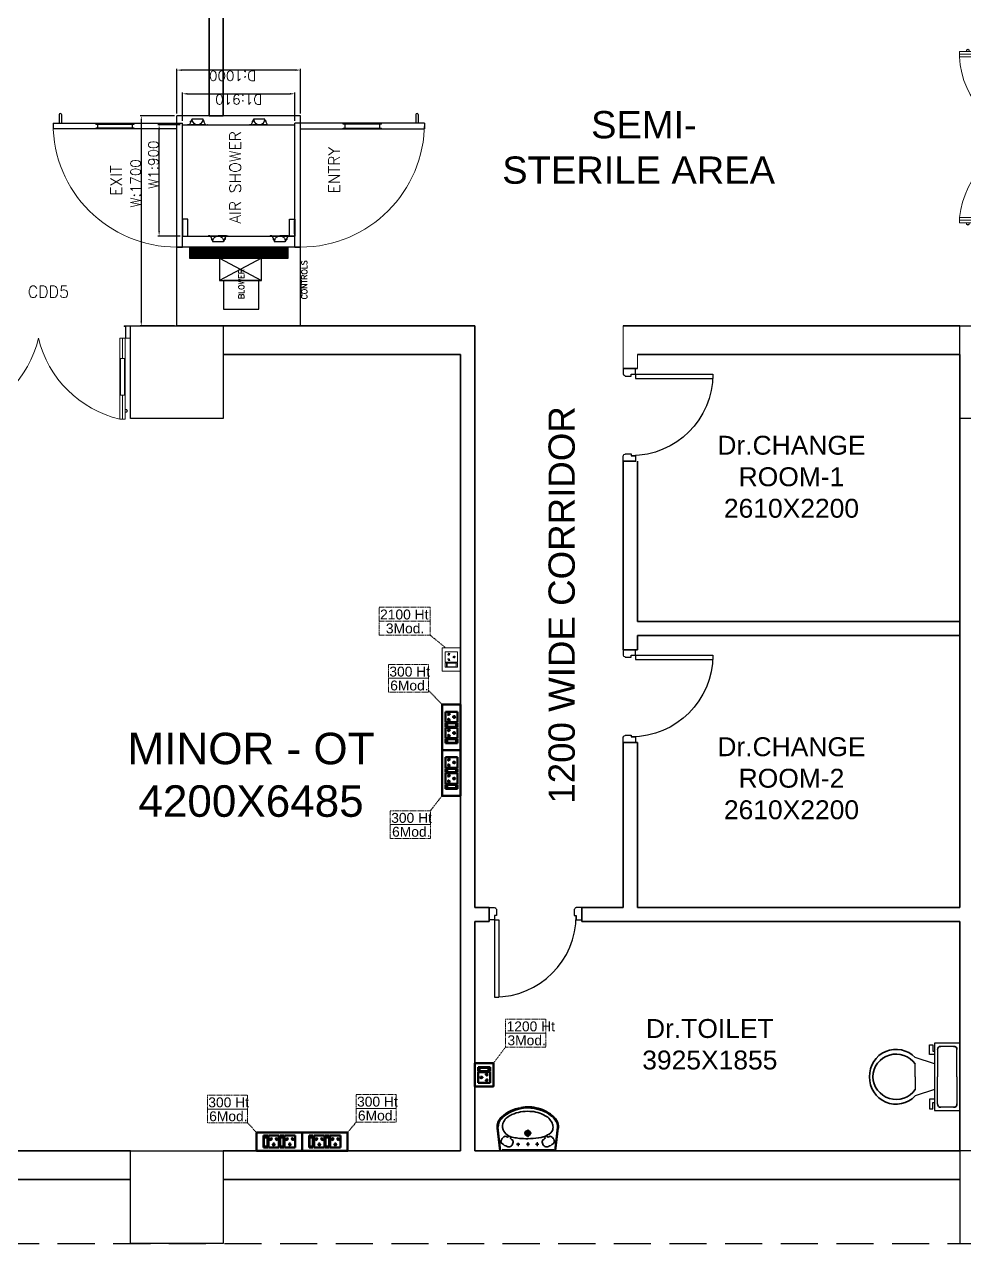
# Model space of a CAD drawing. Extents: x 3550807 to 4078732, y -628171 to -515859.
# Drawn here: x 3672158 to 3679765, y -539154 to -529289 of the extents above; entities that cross this region are included whole.
import ezdxf
from ezdxf.enums import TextEntityAlignment as Align

# ---------------------------------------------------------------- set-up
doc = ezdxf.new("R2010")
doc.units = 0
doc.header["$LTSCALE"] = 6
doc.header["$MEASUREMENT"] = 0
for name, pattern in [('1', [0]), ('DASHED2', [0.375, 0.25, -0.125]), ('HIDDEN', [0.375, 0.25, -0.125])]:
    doc.linetypes.add(name, pattern=pattern)
doc.layers.get('0').update_dxf_attribs({"linetype": 'CONTINUOUS'})
doc.layers.get('Defpoints').update_dxf_attribs({"linetype": 'CONTINUOUS'})
for name, color, linetype, lineweight in [('1200 Door', 144, 'CONTINUOUS', 5), ('Double Leaf Door', 4, 'CONTINUOUS', 18), ('ELE-1 NO 6-16A RAW POWER SOCKET', 1, 'CONTINUOUS', 0), ('ELE. 2N0S OF 6-16 UPS SOCKETS', 191, 'CONTINUOUS', 15), ('WALL', 10, 'CONTINUOUS', 35)]:
    doc.layers.add(name, color=color, linetype=linetype, lineweight=lineweight)
for name, color, linetype in [('AIR SHOWER', 7, 'CONTINUOUS'), ('Chajja', 7, 'CONTINUOUS'), ('COL', 5, 'CONTINUOUS'), ('DIM', 7, 'CONTINUOUS'), ('DOOR', 44, 'CONTINUOUS'), ('TEXT', 5, 'CONTINUOUS')]:
    doc.layers.add(name, color=color, linetype=linetype)
doc.layers.add('CFT_LOOPING', color=7, linetype='1', lineweight=0, true_color=0xd6d600)
doc.layers.add('ELE-6A AC SOCKET', color=7, linetype='CONTINUOUS', true_color=0x00ceb6)
doc.styles.add('ARIAL', font='arial.ttf')
doc.styles.add('ROMANS', font='romans.shx')
doc.styles.get("Standard").update_dxf_attribs({"font": 'SIMPLEX'})
doc.dimstyles.new('BIGDFD', dxfattribs={"dimtxt": 8, "dimasz": 4, "dimexe": 1, "dimexo": 2, "dimtad": 1, "dimlfac": 10, "dimtxsty": 'Standard', "dimcen": 2.5, "dimclrd": 5, "dimclre": 3, "dimclrt": 1, "dimadec": 0, "dimazin": 0, "dimtfac": 1, "dimtmove": 0, "dimatfit": 3, "dimfxl": 0, "dimarcsym": 0})
doc.dimstyles.new('BIGDFD$0', dxfattribs={"dimtxt": 8, "dimasz": 4, "dimexe": 1, "dimexo": 2, "dimtad": 1, "dimlfac": 10, "dimtxsty": 'Standard', "dimcen": 2.5, "dimclrd": 5, "dimclre": 3, "dimclrt": 1, "dimadec": 0, "dimazin": 0, "dimtfac": 1, "dimtmove": 0, "dimatfit": 3, "dimfxl": 0, "dimarcsym": 0})

# ---------------------------------------------------------------- blocks, each defined once
blk = doc.blocks.new('750')
at = {"layer": 'DOOR', "color": 8}
for p, q in [((-50, 705), (-47.5, 705)), ((-35, 690), (-35, 692.5)), ((-50, 45), (-47.5, 45)), ((-35, 60), (-35, 57.5)), ((50, 45), (50, 80)), ((50, 80), (675, 80)), ((50, 45), (675, 45)), ((675, 45), (675, 80))]:
    blk.add_line(p, q, dxfattribs=at)
for points in [[(15, 690), (15, 705), (50, 705), (50, 750), (-50, 750), (-50, 705)], [(-35, 690), (15, 690)], [(15, 60), (15, 45), (50, 45), (50, 0), (-50, 0), (-50, 45)], [(-35, 60), (15, 60)]]:
    blk.add_lwpolyline(points, dxfattribs=at)
for centre, radius, start, end in [((-35, 705), 12.5, 180, 270), ((15, 45), 660, 0, 90), ((-35, 45), 12.5, 90, 180)]:
    blk.add_arc(centre, radius, start, end, dxfattribs=at)
blk = doc.blocks.new('1500x2100x100 DD')
at = {"layer": 'Double Leaf Door'}
for points in [[(49.2, 263.9), (54.1, 263.9), (54.1, 560.4), (49.2, 560.4)], [(92.8, 560.4), (87.8, 560.4), (87.8, 263.9), (92.8, 263.9)], [(1407.2, 560.4), (1412.2, 560.4), (1412.2, 263.9), (1407.2, 263.9)], [(1450.8, 263.9), (1445.9, 263.9), (1445.9, 560.4), (1450.8, 560.4)]]:
    blk.add_hatch(color=6, dxfattribs=at).paths.add_polyline_path(points)
at = {"layer": 'Double Leaf Door', "color": 8}
for p, q in [((34.8, 696.7), (34.8, 678.8)), ((49.2, 698.7), (36.7, 698.7)), ((49.2, 100), (49.2, 754.2)), ((49.2, 754.2), (92.8, 754.2)), ((49.2, 698.7), (49.2, 676.8)), ((71, 560.4), (71, 754.2)), ((92.8, 754.2), (92.8, 100)), ((1450.8, 754.2), (1407.2, 754.2)), ((1407.2, 754.2), (1407.2, 100)), ((1429, 560.4), (1429, 754.2)), ((1450.8, 100), (1450.8, 754.2)), ((1450.8, 698.7), (1463.3, 698.7)), ((1450.8, 698.7), (1450.8, 676.8)), ((1465.2, 696.7), (1465.2, 678.8)), ((36.7, 676.8), (49.2, 676.8)), ((1463.3, 676.8), (1450.8, 676.8)), ((71, 100), (71, 263.9)), ((1429, 100), (1429, 263.9)), ((5, 100), (5, 0)), ((45.2, 100), (5, 100)), ((45.2, 5), (45.2, 100)), ((92.8, 100), (49.2, 100)), ((1407.2, 100), (1450.8, 100)), ((1454.8, 5), (1454.8, 100)), ((1454.8, 100), (1495, 100)), ((1495, 100), (1495, 0)), ((5, 0), (45.2, 0)), ((7, 98), (7, 2)), ((43.2, 98), (7, 98)), ((7, 2), (45.2, 2)), ((43.2, 3), (43.2, 98)), ((55.1, 3), (43.2, 3)), ((57.1, 5), (45.2, 5)), ((45.2, 2), (55.1, 2)), ((45.2, 0), (57.1, 0)), ((55.1, 2), (55.1, 3)), ((57.1, 0), (57.1, 5)), ((1442.9, 0), (1442.9, 5)), ((1442.9, 5), (1454.8, 5)), ((1454.8, 0), (1442.9, 0)), ((1444.9, 2), (1444.9, 3)), ((1444.9, 3), (1456.8, 3)), ((1454.8, 2), (1444.9, 2)), ((1493, 2), (1454.8, 2)), ((1495, 0), (1454.8, 0)), ((1456.8, 3), (1456.8, 98)), ((1456.8, 98), (1493, 98)), ((1493, 98), (1493, 2))]:
    blk.add_line(p, q, dxfattribs=at)
at = {"layer": 'Double Leaf Door', "color": 6}
for p, q in [((92.8, 560.4), (49.2, 560.4)), ((49.2, 560.4), (49.2, 263.9)), ((54.1, 263.9), (54.1, 560.4)), ((87.8, 263.9), (87.8, 560.4)), ((92.8, 263.9), (92.8, 560.4)), ((1407.2, 263.9), (1407.2, 560.4)), ((1407.2, 560.4), (1450.8, 560.4)), ((1412.2, 263.9), (1412.2, 560.4)), ((1445.9, 263.9), (1445.9, 560.4)), ((1450.8, 560.4), (1450.8, 263.9)), ((49.2, 263.9), (92.8, 263.9)), ((1450.8, 263.9), (1407.2, 263.9))]:
    blk.add_line(p, q, dxfattribs=at)
at = {"layer": 'Double Leaf Door', "color": 6, "ltscale": 100}
for p, q in [((87.8, 560.4), (87.8, 263.9)), ((1412.2, 560.4), (1412.2, 263.9))]:
    blk.add_line(p, q, dxfattribs=at)
at = {"layer": 'Double Leaf Door', "color": 6}
for points in [[(49.2, 560.4), (49.2, 263.9), (54.1, 263.9), (54.1, 560.4), (49.2, 560.4)], [(92.8, 560.4), (92.8, 263.9), (87.8, 263.9), (87.8, 560.4), (92.8, 560.4)], [(1407.2, 560.4), (1407.2, 263.9), (1412.2, 263.9), (1412.2, 560.4), (1407.2, 560.4)], [(1450.8, 560.4), (1450.8, 263.9), (1445.9, 263.9), (1445.9, 560.4), (1450.8, 560.4)]]:
    blk.add_lwpolyline(points, dxfattribs=at)
at = {"layer": 'Double Leaf Door', "ltscale": 5000}
for points in [[(49.2, 560.4), (49.2, 263.9), (54.1, 263.9), (54.1, 560.4), (49.2, 560.4)], [(1450.8, 560.4), (1450.8, 263.9), (1445.9, 263.9), (1445.9, 560.4), (1450.8, 560.4)]]:
    blk.add_lwpolyline(points, dxfattribs=at)
at = {"layer": 'Double Leaf Door', "color": 8}
for centre, radius, start, end in [((34.8, 687.7), 3.72, 90, 270), ((36.7, 696.7), 1.98, 90, 180), ((-111.3, -108), 886, 13.57447, 76.68363), ((1611.3, -108), 886, 103.31637, 166.42553), ((1463.3, 696.7), 1.98, 0, 90), ((1465.2, 687.7), 3.72, 270, 90), ((36.7, 678.8), 1.98, 180, 270), ((1463.3, 678.8), 1.98, 270, 0)]:
    blk.add_arc(centre, radius, start, end, dxfattribs=at)
blk = doc.blocks.new('1800x80')
at = {"layer": 'Double Leaf Door'}
for points in [[(101770.4, -25417.9), (101775.3, -25417.9), (101775.3, -25121.4), (101770.4, -25121.4)], [(101814, -25121.4), (101809.1, -25121.4), (101809.1, -25417.9), (101814, -25417.9)], [(103113.4, -25121.4), (103118.4, -25121.4), (103118.4, -25417.9), (103113.4, -25417.9)], [(103157.1, -25417.9), (103152.1, -25417.9), (103152.1, -25121.4), (103157.1, -25121.4)]]:
    blk.add_hatch(color=6, dxfattribs=at).paths.add_polyline_path(points)
at = {"layer": 'Double Leaf Door', "color": 8}
for p, q in [((101770.4, -25581.8), (101770.4, -24927.6)), ((101770.4, -24927.6), (101814, -24927.6)), ((101792.2, -25121.4), (101792.2, -24927.6)), ((101814, -24927.6), (101814, -25581.8)), ((103157.1, -24927.6), (103113.4, -24927.6)), ((103113.4, -24927.6), (103113.4, -25581.8)), ((103135.3, -25121.4), (103135.3, -24927.6)), ((103157.1, -25581.8), (103157.1, -24927.6)), ((101756, -24985.1), (101756, -25003.1)), ((101770.4, -24983.1), (101758, -24983.1)), ((101758, -25005), (101770.4, -25005)), ((101770.4, -24983.1), (101770.4, -25005)), ((103157.1, -24983.1), (103169.5, -24983.1)), ((103157.1, -24983.1), (103157.1, -25005)), ((103169.5, -25005), (103157.1, -25005)), ((103171.5, -24985.1), (103171.5, -25003.1)), ((101792.2, -25581.8), (101792.2, -25417.9)), ((103135.3, -25581.8), (103135.3, -25417.9)), ((101726.2, -25581.8), (101726.2, -25681.8)), ((101766.4, -25581.8), (101726.2, -25581.8)), ((101728.2, -25583.8), (101728.2, -25679.8)), ((101764.4, -25583.8), (101728.2, -25583.8)), ((101764.4, -25678.9), (101764.4, -25583.8)), ((101766.4, -25676.9), (101766.4, -25581.8)), ((101814, -25581.8), (101770.4, -25581.8)), ((103113.4, -25581.8), (103157.1, -25581.8)), ((103161.1, -25676.9), (103161.1, -25581.8)), ((103161.1, -25581.8), (103201.2, -25581.8)), ((103163, -25678.9), (103163, -25583.8)), ((103163, -25583.8), (103199.3, -25583.8)), ((103199.3, -25583.8), (103199.3, -25679.8)), ((103201.2, -25581.8), (103201.2, -25681.8)), ((101726.2, -25681.8), (101766.4, -25681.8)), ((101728.2, -25679.8), (101766.4, -25679.8)), ((101776.3, -25678.9), (101764.4, -25678.9)), ((101778.3, -25676.9), (101766.4, -25676.9)), ((101766.4, -25679.8), (101776.3, -25679.8)), ((101766.4, -25681.8), (101778.3, -25681.8)), ((101776.3, -25679.8), (101776.3, -25678.9)), ((101778.3, -25681.8), (101778.3, -25676.9)), ((103149.1, -25681.8), (103149.1, -25676.9)), ((103149.1, -25676.9), (103161.1, -25676.9)), ((103161.1, -25681.8), (103149.1, -25681.8)), ((103151.1, -25679.8), (103151.1, -25678.9)), ((103151.1, -25678.9), (103163, -25678.9)), ((103161.1, -25679.8), (103151.1, -25679.8)), ((103199.3, -25679.8), (103161.1, -25679.8)), ((103201.2, -25681.8), (103161.1, -25681.8))]:
    blk.add_line(p, q, dxfattribs=at)
at = {"layer": 'Double Leaf Door', "color": 6}
for p, q in [((101814, -25121.4), (101770.4, -25121.4)), ((101770.4, -25121.4), (101770.4, -25417.9)), ((101775.3, -25417.9), (101775.3, -25121.4)), ((101809.1, -25417.9), (101809.1, -25121.4)), ((101814, -25417.9), (101814, -25121.4)), ((103113.4, -25417.9), (103113.4, -25121.4)), ((103113.4, -25121.4), (103157.1, -25121.4)), ((103118.4, -25417.9), (103118.4, -25121.4)), ((103152.1, -25417.9), (103152.1, -25121.4)), ((103157.1, -25121.4), (103157.1, -25417.9)), ((101770.4, -25417.9), (101814, -25417.9)), ((103157.1, -25417.9), (103113.4, -25417.9))]:
    blk.add_line(p, q, dxfattribs=at)
at = {"layer": 'Double Leaf Door', "color": 6, "ltscale": 100}
for p, q in [((101809.1, -25121.4), (101809.1, -25417.9)), ((103118.4, -25121.4), (103118.4, -25417.9))]:
    blk.add_line(p, q, dxfattribs=at)
at = {"layer": 'Double Leaf Door', "color": 6}
for points in [[(101770.4, -25121.4), (101770.4, -25417.9), (101775.3, -25417.9), (101775.3, -25121.4), (101770.4, -25121.4)], [(101814, -25121.4), (101814, -25417.9), (101809.1, -25417.9), (101809.1, -25121.4), (101814, -25121.4)], [(103113.4, -25121.4), (103113.4, -25417.9), (103118.4, -25417.9), (103118.4, -25121.4), (103113.4, -25121.4)], [(103157.1, -25121.4), (103157.1, -25417.9), (103152.1, -25417.9), (103152.1, -25121.4), (103157.1, -25121.4)]]:
    blk.add_lwpolyline(points, dxfattribs=at)
at = {"layer": 'Double Leaf Door', "ltscale": 5000}
for points in [[(101770.4, -25121.4), (101770.4, -25417.9), (101775.3, -25417.9), (101775.3, -25121.4), (101770.4, -25121.4)], [(103157.1, -25121.4), (103157.1, -25417.9), (103152.1, -25417.9), (103152.1, -25121.4), (103157.1, -25121.4)]]:
    blk.add_lwpolyline(points, dxfattribs=at)
at = {"layer": 'Double Leaf Door', "color": 8}
for centre, radius, start, end in [((101731.8, -25658.9), 736, 6.01421, 83.58626), ((103143.1, -25606.8), 679.9, 92.50464, 177.89489), ((101756, -24994.1), 3.72, 90, 270), ((101758, -24985.1), 1.98, 90, 180), ((101758, -25003.1), 1.98, 180, 270), ((103169.5, -24985.1), 1.98, 0, 90), ((103169.5, -25003.1), 1.98, 270, 0), ((103171.5, -24994.1), 3.72, 270, 90)]:
    blk.add_arc(centre, radius, start, end, dxfattribs=at)
blk = doc.blocks.new('*D24')
at = {"layer": 'AIR SHOWER', "color": 3, "lineweight": -2, "transparency": 16777216}
for p, q in [((72.76, 197.74), (72.76, 215.65)), ((162.76, 197.74), (162.76, 215.65))]:
    blk.add_line(p, q, dxfattribs=at)
at = {"layer": 'AIR SHOWER', "color": 5, "lineweight": -2, "transparency": 16777216}
blk.add_line((76.76, 214.65), (158.76, 214.65), dxfattribs=at)
at = {"layer": 'AIR SHOWER', "color": 5, "linetype": 'ByBlock', "transparency": 16777216}
for points in [[(76.76, 215.31), (76.76, 213.98), (72.76, 214.65)], [(158.76, 213.98), (158.76, 215.31), (162.76, 214.65)]]:
    blk.add_solid(points, dxfattribs=at)
at = {"layer": 'Defpoints', "color": 0, "linetype": 'ByBlock', "transparency": 16777216}
for p in [(162.76, 214.65), (72.76, 195.74), (162.76, 195.74)]:
    blk.add_point(p, dxfattribs=at)
at = {"layer": 'AIR SHOWER', "color": 1, "linetype": 'ByBlock', "transparency": 16777216, "insert": (130.44, 219.27), "char_height": 8, "attachment_point": 5}
blk.add_mtext('W1:900', dxfattribs=at)
blk = doc.blocks.new('*D25')
at = {"layer": 'AIR SHOWER', "color": 3, "lineweight": -2, "transparency": 16777216}
for p, q in [((0, 202.24), (0, 230.07)), ((170, 202.24), (170, 230.07))]:
    blk.add_line(p, q, dxfattribs=at)
at = {"layer": 'AIR SHOWER', "color": 5, "lineweight": -2, "transparency": 16777216}
blk.add_line((166, 229.07), (4, 229.07), dxfattribs=at)
at = {"layer": 'AIR SHOWER', "color": 5, "linetype": 'ByBlock', "transparency": 16777216}
for points in [[(4, 229.74), (4, 228.4), (0, 229.07)], [(166, 228.4), (166, 229.74), (170, 229.07)]]:
    blk.add_solid(points, dxfattribs=at)
at = {"layer": 'Defpoints', "color": 0, "linetype": 'ByBlock', "transparency": 16777216}
for p in [(0, 229.07), (0, 200.24), (170, 200.24)]:
    blk.add_point(p, dxfattribs=at)
at = {"layer": 'AIR SHOWER', "color": 1, "linetype": 'ByBlock', "transparency": 16777216, "insert": (115.34, 233.7), "char_height": 8, "attachment_point": 5}
blk.add_mtext('W:1700', dxfattribs=at)
blk = doc.blocks.new('nolllw new')
for p, q in [((-138.6, 13.9), (-138.1, 15.3)), ((-124.2, 15.9), (-137.1, 15.9)), ((-123.3, 15.4), (-107, -15.4)), ((-112.6, 13.9), (-2.6, 13.9)), ((8.1, 15.4), (-8.1, -15.4)), ((9, 15.9), (22, 15.9)), ((23.4, 13.9), (22.7, 15.9)), ((23.4, 13.9), (22.9, 15.3)), ((-100.3, -15.9), (-106.1, -15.9)), ((-14.9, -15.9), (-9, -15.9))]:
    blk.add_line(p, q)
at = {"color": 19}
for p, q in [((-124.2, 15.9), (-57.6, 15.9)), ((9, 15.9), (-57.6, 15.9)), ((-100.1, -34.1), (-15, -34.1))]:
    blk.add_line(p, q, dxfattribs=at)
at = {"color": 1}
for p, q in [((-74.6, 14.6), (-74.6, 10.7)), ((-40.6, 14.6), (-40.6, 10.7)), ((-100, -26.8), (-100, -34.1)), ((-15.1, -26.8), (-15.1, -34.1))]:
    blk.add_line(p, q, dxfattribs=at)
at = {"color": 3}
for p, q in [((-112.9, -4.5), (-112.9, -13.1)), ((-109.6, -16.1), (-109.9, -16.1)), ((-108.7, -16.7), (-100.8, -33.8)), ((-100.3, -34.1), (-100.1, -34.1)), ((-14.8, -34.1), (-15, -34.1)), ((-6.5, -16.7), (-14.4, -33.8)), ((-5.6, -16.1), (-5.3, -16.1)), ((-2.3, -4.5), (-2.3, -13.1))]:
    blk.add_line(p, q, dxfattribs=at)
for centre, radius, start, end in [((-137.1, 14.9), 1, 90, 159.38096), ((-124.2, 14.9), 1, 27.85965, 90), ((9, 14.9), 1, 90, 152.14035), ((22, 14.9), 1, 20.61904, 90), ((-106.1, -14.9), 1, 207.85965, 270), ((-100.3, -14.9), 1, 270, 343.32611), ((-60.8, -26.8), 40.2, 161.52124, 163.32611), ((-54.4, -26.8), 40.2, 16.67389, 18.47876), ((-14.9, -14.9), 1, 196.67389, 270), ((-9, -14.9), 1, 270, 332.14035)]:
    blk.add_arc(centre, radius, start, end)
at = {"color": 1}
for centre, radius, start, end in [((-60.8, -26.8), 39.2, 111.58911, 180), ((-75.6, 10.7), 1, 291.58911, 0), ((-74.2, 14.5), 0.396, 106.69839, 167.52754), ((-41, 14.5), 0.396, 12.47246, 73.30161), ((-39.6, 10.7), 1, 180, 248.41089), ((-54.4, -26.8), 39.2, 0, 68.41089)]:
    blk.add_arc(centre, radius, start, end, dxfattribs=at)
at = {"color": 3}
for centre, radius, start, end in [((-109.9, -13.1), 3, 180, 270), ((-109.6, -17.1), 1, 24.7129, 90), ((-100.3, -33.6), 0.5, 204.7129, 270), ((-14.8, -33.6), 0.5, 270, 335.2871), ((-5.6, -17.1), 1, 90, 155.2871), ((-5.3, -13.1), 3, 270, 0)]:
    blk.add_arc(centre, radius, start, end, dxfattribs=at)
blk = doc.blocks.new('*D26')
at = {"layer": 'AIR SHOWER', "color": 3, "lineweight": -2, "transparency": 16777216}
for p, q in [((172, 200.24), (208.02, 200.24)), ((172, 100.24), (208.02, 100.24))]:
    blk.add_line(p, q, dxfattribs=at)
at = {"layer": 'AIR SHOWER', "color": 5, "lineweight": -2, "transparency": 16777216}
blk.add_line((207.02, 104.24), (207.02, 196.24), dxfattribs=at)
at = {"layer": 'AIR SHOWER', "color": 5, "linetype": 'ByBlock', "transparency": 16777216}
for points in [[(207.68, 196.24), (206.35, 196.24), (207.02, 200.24)], [(206.35, 104.24), (207.68, 104.24), (207.02, 100.24)]]:
    blk.add_solid(points, dxfattribs=at)
at = {"layer": 'Defpoints', "color": 0, "linetype": 'ByBlock', "transparency": 16777216}
for p in [(170, 200.24), (207.02, 200.24), (170, 100.24)]:
    blk.add_point(p, dxfattribs=at)
at = {"layer": 'AIR SHOWER', "color": 1, "linetype": 'ByBlock', "transparency": 16777216, "insert": (202.39, 155.27), "char_height": 8, "attachment_point": 5, "rotation": 90}
blk.add_mtext('D:1000', dxfattribs=at)
blk = doc.blocks.new('*D27')
at = {"layer": 'AIR SHOWER', "color": 3, "lineweight": -2, "transparency": 16777216}
for p, q in [((166, 195.74), (188.83, 195.74)), ((166, 104.74), (188.83, 104.74))]:
    blk.add_line(p, q, dxfattribs=at)
at = {"layer": 'AIR SHOWER', "color": 5, "lineweight": -2, "transparency": 16777216}
blk.add_line((187.83, 191.74), (187.83, 108.74), dxfattribs=at)
at = {"layer": 'AIR SHOWER', "color": 5, "linetype": 'ByBlock', "transparency": 16777216}
for points in [[(188.5, 191.74), (187.17, 191.74), (187.83, 195.74)], [(187.17, 108.74), (188.5, 108.74), (187.83, 104.74)]]:
    blk.add_solid(points, dxfattribs=at)
at = {"layer": 'Defpoints', "color": 0, "linetype": 'ByBlock', "transparency": 16777216}
for p in [(164, 195.74), (164, 104.74), (187.83, 104.74)]:
    blk.add_point(p, dxfattribs=at)
at = {"layer": 'AIR SHOWER', "color": 1, "linetype": 'ByBlock', "transparency": 16777216, "insert": (183.21, 150.24), "char_height": 8, "attachment_point": 5, "rotation": 90}
blk.add_mtext('D1:910', dxfattribs=at)
blk = doc.blocks.new('rhej')
at = {"color": 8, "lineweight": 25}
for p, q in [((271.6, 188.9), (271.6, 266.4)), ((271.6, 266.4), (297.5, 266.4)), ((297.5, 266.4), (297.5, 214.7)), ((297.5, 214.7), (310.4, 214.7)), ((310.4, 279.4), (310.4, -263.7)), ((517.3, 279.4), (310.4, 279.4)), ((336.3, 227.7), (336.3, 7.8)), ((465.6, 253.5), (362.2, 253.5)), ((491.5, 7.8), (491.5, 227.7)), ((517.3, 7.8), (517.3, 279.4)), ((310.4, 111.3), (155.3, 163)), ((155.3, 7.8), (155.3, 111.3)), ((310.4, 188.9), (271.6, 188.9)), ((155.3, 7.8), (155.3, -95.6)), ((336.3, -212), (336.3, 7.8)), ((491.5, 7.8), (491.5, -212)), ((517.3, -263.7), (517.3, 7.8)), ((310.4, -95.6), (155.3, -147.3)), ((271.6, -173.2), (271.6, -250.8)), ((310.4, -173.2), (271.6, -173.2)), ((271.6, -250.8), (297.5, -250.8)), ((297.5, -250.8), (297.5, -199.1)), ((297.5, -199.1), (310.4, -199.1)), ((310.4, -263.7), (517.3, -263.7)), ((465.6, -237.9), (362.2, -237.9))]:
    blk.add_line(p, q, dxfattribs=at)
at = {"color": 8, "extrusion": (0, 0, -1)}
for centre, major_axis, start_param, end_param in [((0, 15.7), (151.4, -151.4), 2.319632, 4.738539), ((0.9, 2.3), (-133.6, -133.6), 0.814663, 3.31238), ((358.9, 230.9), (-16.2, -16.2), 0.643501, 2.498091), ((468.8, 230.9), (16.2, -16.2), 3.785094, 5.639684), ((0, 0), (-151.4, -151.4), 4.686239, 7.105146), ((0.9, 13.4), (-133.6, -133.6), 4.541602, 7.039318), ((358.9, -215.2), (-16.2, -16.2), -0.927295, 0.927295), ((468.8, -215.2), (16.2, -16.2), 5.35589, 7.21048)]:
    blk.add_ellipse(centre, major_axis=major_axis, ratio=1, start_param=start_param, end_param=end_param, dxfattribs=at)
blk = doc.blocks.new('u46')
at = {"color": 8, "lineweight": 25}
for p, q in [((-10.2, 228.4), (174.5, 249.1)), ((-10.2, 220.4), (181.2, 241.9)), ((-0.6, -208.9), (0.6, 208.9)), ((56.5, 80.8), (29.2, 80.8)), ((61.7, 1.6), (29.2, 1.6)), ((44.2, 92.9), (44.2, 66.7)), ((44.2, 13.7), (44.2, -12.6)), ((163.2, 3), (101.8, 3)), ((133.1, -27.2), (133.1, 33.1)), ((61.7, -73.2), (29.2, -73.2)), ((44.2, -61.1), (44.2, -87.4)), ((-10.2, -216.1), (181.2, -237.6)), ((-10.2, -224.1), (174.5, -244.8))]:
    blk.add_line(p, q, dxfattribs=at)
at = {"color": 8, "extrusion": (0, 0, -1)}
for centre, major_axis, start_param, end_param in [((144.8, 128.2), (1.1, 126.1), -1.238036, -0.892193), ((65.8, 198.9), (0, 20.7), -1.101507, 0.481509), ((57.5, 163.3), (-0.3, 56.9), 0.324902, 0.965135), ((208, 103.4), (0, 109.8), -1.431017, -0.436146), ((189.6, 137.7), (0, 70.9), -0.405199, 0.56573), ((187.7, 150.5), (0, 99.5), -0.132539, 0.848731), ((185.8, 147.6), (0.1, 94.4), -0.049658, 0.838116), ((153.9, 79), (-0.2, 139.7), 0.557563, 1.193786), ((57.3, 20.1), (0, 275.4), 0.806541, 1.180915), ((49.5, 13.5), (-0.1, 293.9), 0.809856, 1.41441), ((56, 154.5), (0, 34), 4.33982, 5.202657), ((64.6, 170.4), (0.3, 49.2), 3.359735, 4.09512), ((62.5, 153), (0, 31.9), 2.620328, 3.422401), ((104.1, 117.8), (-0.2, 26.8), -1.278641, -0.487266), ((96.3, 135.9), (0, 7.39), -0.727724, 1.373337), ((387.1, 47.9), (-0.3, 296.4), -1.495794, -1.328336), ((110.3, 167.2), (-6.08, 6.08), 4.867594, 6.265028), ((110.5, 165), (5.47, 5.47), 2.097053, 3.541809), ((90.3, 184.5), (0, 17.9), 0.880684, 2.260744), ((13.1, 6.8), (0, 297.5), 1.141495, 1.637774), ((35, 2.5), (0, 302.7), 1.155365, 1.952189), ((44.2, 80.8), (0.02, 6.43), 3.139035, 9.42222), ((44.2, 1.6), (0.08, 6.43), 3.12883, 9.412015), ((820.2, -1), (0.1, 732.1), -1.56667, -1.474079), ((888.1, 36.7), (0.8, 800.7), 4.558159, 4.668067), ((133.1, 3), (0, 21.6), 3.141254, 9.424439), ((133.1, 3), (-0.1, 15.5), 3.145308, 9.428493), ((133.1, 3), (0, 10.9), 3.142047372431534, 9.42523267961112), ((72.5, -1.7), (-0.1, 274.2), 1.346594, 1.865175), ((44.2, -73.2), (0.02, 6.43), 3.139035, 9.42222), ((263.1, -73.7), (0.1, 166.8), 4.181112, 4.641559), ((56.1, -13.3), (0.2, 287), 1.808981, 2.322804), ((62.5, -10.9), (0, 247.5), 1.579809, 2.112792), ((56, -148.1), (0, 34), 4.222121, 5.084958), ((64.6, -163.9), (0.1, 49.2), -0.960797, -0.225412), ((144.8, -121.8), (-0.3, 126.1), 4.027191, 4.373034), ((62.5, -146.6), (-0.1, 31.9), -0.276767, 0.525307), ((57.5, -156.9), (0.3, 56.9), 2.176458, 2.816691), ((104.1, -111.4), (0.2, 26.8), 3.628858, 4.420234), ((96.6, -128.2), (-0.03, 8.55), 1.455188, 3.796569), ((110.3, -160.8), (-6.08, 6.08), 4.730546, 6.12798), ((111.3, -159.3), (6.17, 6.17), 4.354779, 6.027124), ((90.3, -178.1), (0, 17.9), 0.880848, 2.260908), ((192.6, -126.1), (0, 80.1), 3.554495, 4.299548), ((163.1, -79.8), (0.2, 126), 2.054055, 2.802751), ((171.7, -117.2), (-0.1, 123.1), 2.127435, 2.640092), ((124.5, -51.6), (-0.2, 200.3), 1.868215, 2.281789), ((65.8, -192.5), (0, 20.7), 2.661884, 4.2449), ((181.2, -107), (0, 94.7), 2.890537, 3.362984), ((184.7, -162.2), (-0.1, 83.2), 2.850118, 3.264751), ((188.2, -159.7), (0, 78.1), 2.562376, 3.231693), ((187.2, -138.1), (-0.1, 106), 2.310552, 2.942572)]:
    blk.add_ellipse(centre, major_axis=major_axis, ratio=1, start_param=start_param, end_param=end_param, dxfattribs=at)
blk = doc.blocks.new('6-16A RAW POWER SOCKET 3M')
at = {"layer": 'ELE-1 NO 6-16A RAW POWER SOCKET', "lineweight": 50}
for p, q in [((0, 57.9), (72.3, 57.9)), ((0, 57.9), (72.3, 57.9)), ((0, 32.7), (0, 57.9)), ((0, 57.9), (0, 32.7)), ((72.3, 32.7), (0, 32.7)), ((0, 28.5), (0, -34.8)), ((72.3, 28.5), (0, 28.5)), ((7.9, 55.8), (64.4, 55.8)), ((7.9, 34.8), (7.9, 55.8)), ((64.4, 34.8), (7.9, 34.8)), ((61.9, 55.8), (61.9, 34.8)), ((64.4, 55.8), (64.4, 34.8)), ((72.3, 57.9), (72.3, 32.7)), ((72.3, -34.8), (72.3, 28.5)), ((0, -34.8), (72.3, -34.8))]:
    blk.add_line(p, q, dxfattribs=at)
blk.add_lwpolyline([(92, 82.1), (92, -57.5), (-19.7, -57.5), (-19.7, 82.1)], close=True, dxfattribs=at)
for centre, radius, start, end in [((18.3, -3.1), 4.93, 37.15837, 322.84163), ((23.3, -3.1), 3.14, 251.40312, 108.59688), ((50.3, 14.9), 4.24, 357.48997, 264.73109), ((53.2, 11.6), 3.43, 194.90486, 67.31619), ((50.3, -21.2), 4.24, 95.26891, 2.51003), ((53.2, -17.8), 3.43, 292.68381, 165.09514)]:
    blk.add_arc(centre, radius, start, end, dxfattribs=at)
blk = doc.blocks.new('6MODULE-UPS')
at = {"layer": 'ELE. 2N0S OF 6-16 UPS SOCKETS', "color": 223, "lineweight": 50}
for p, q in [((-5.7, 91.9), (-5.7, 19.7)), ((-5.7, 91.9), (-5.7, 19.7)), ((19.4, 91.9), (-5.7, 91.9)), ((-5.7, 91.9), (19.4, 91.9)), ((-3.6, 84), (-3.6, 27.6)), ((17.3, 84), (-3.6, 84)), ((17.3, 27.6), (17.3, 84)), ((19.4, 19.7), (19.4, 91.9)), ((23.6, 91.9), (86.9, 91.9)), ((23.6, 19.7), (23.6, 91.9)), ((86.9, 91.9), (86.9, 19.7)), ((91.1, 91.9), (91.1, 19.7)), ((91.1, 91.9), (91.1, 19.7)), ((116.2, 91.9), (91.1, 91.9)), ((91.1, 91.9), (116.2, 91.9)), ((93.2, 84), (93.2, 27.6)), ((114.1, 84), (93.2, 84)), ((114.1, 27.6), (114.1, 84)), ((116.2, 19.7), (116.2, 91.9)), ((120.4, 19.7), (120.4, 91.9)), ((120.4, 91.9), (183.6, 91.9)), ((183.6, 91.9), (183.6, 19.7)), ((-5.7, 19.7), (19.4, 19.7)), ((-3.6, 30.1), (17.3, 30.1)), ((-3.6, 27.6), (17.3, 27.6)), ((86.9, 19.7), (23.6, 19.7)), ((91.1, 19.7), (116.2, 19.7)), ((93.2, 30.1), (114.1, 30.1)), ((93.2, 27.6), (114.1, 27.6)), ((183.6, 19.7), (120.4, 19.7))]:
    blk.add_line(p, q, dxfattribs=at)
blk.add_lwpolyline([(-48.1, 0), (226, 0), (226, 111.6), (-48.1, 111.6)], close=True, dxfattribs=at)
for centre, radius, start, end in [((55.3, 73.6), 4.92, 307.15837, 232.84163), ((152, 73.6), 4.92, 307.15837, 232.84163), ((37.2, 41.7), 4.24, 5.26891, 272.51003), ((40.6, 38.8), 3.42, 202.68381, 75.09514), ((55.3, 68.7), 3.14, 161.40312, 18.59688), ((69.9, 38.8), 3.42, 104.90486, 337.31619), ((73.3, 41.7), 4.24, 267.48997, 174.73109), ((134, 41.7), 4.24, 5.26891, 272.51003), ((137.3, 38.8), 3.42, 202.68381, 75.09514), ((152, 68.7), 3.14, 161.40312, 18.59688), ((166.7, 38.8), 3.42, 104.90486, 337.31619), ((170, 41.7), 4.24, 267.48997, 174.73109)]:
    blk.add_arc(centre, radius, start, end, dxfattribs=at)
blk = doc.blocks.new('EQ2WE')
at = {"layer": 'ELE-6A AC SOCKET', "lineweight": 0}
for p, q in [((-99, 170), (-215, 170)), ((-215, 170), (-215, 36)), ((-99, 36), (-99, 170)), ((-91, 36), (-91, 170)), ((-91, 170), (-45, 170)), ((-45, 170), (-91, 170)), ((-87, 51), (-87, 155)), ((-87, 155), (-48, 155)), ((-48, 155), (-48, 51)), ((-45, 170), (-45, 36)), ((-45, 170), (-45, 36)), ((-215, 36), (-99, 36)), ((-45, 36), (-91, 36)), ((-48, 55), (-87, 55)), ((-48, 51), (-87, 51))]:
    blk.add_line(p, q, dxfattribs=at)
blk.add_lwpolyline([(0, 0), (-257, 0), (-257, 206), (0, 206)], close=True, dxfattribs=at)
for centre, radius, start, end in [((-157, 136), 9.08, 307.1584, 232.8416), ((-190, 77), 7.83, 5.2689, 272.51), ((-184, 72), 6.31, 202.6838, 75.0951), ((-157, 127), 5.79, 161.4031, 18.5969), ((-130, 72), 6.31, 104.9049, 337.3162), ((-124, 77), 7.83, 267.49, 174.7311)]:
    blk.add_arc(centre, radius, start, end, dxfattribs=at)
blk = doc.blocks.new('AIR SHOWER')
at = {"layer": 'AIR SHOWER'}
h = blk.add_hatch(dxfattribs=at)
h.set_pattern_fill('ANSI37', color=8, scale=0.24, angle=180, style=0)
h.set_pattern_definition([(45, (-36516.70436, 5170.6153), (-0.538815367, 0.538815367), []), (135, (-36516.70436, 5170.6153), (-0.538815367, -0.538815367), [])])
h.paths.add_polyline_path([(63.7649, 110.1138), (54.9235, 110.1138), (54.9235, 189.8012), (63.7649, 189.8012)])
h = blk.add_hatch(dxfattribs=at)
h.set_pattern_fill('ANSI37', color=8, scale=0.24, angle=180, style=0)
h.set_pattern_definition([(45, (-52704.6564, 3586.6221), (-0.538815367, 0.538815367), []), (135, (-52704.6564, 3586.6221), (-0.538815367, -0.538815367), [])])
h.paths.add_polyline_path([(54.9235, 189.5272), (63.7649, 189.5272), (63.7649, 182.3028), (54.9235, 182.3028)])
at = {"layer": 'AIR SHOWER', "color": 8}
for p, q in [((159.5, 200.2351), (159.5, 300.4701)), ((164, 300.4701), (159.5, 300.4701)), ((164, 300.4701), (164, 200.2351)), ((171.05, 295.4201), (164, 295.4201)), ((171.05, 293.5201), (164, 293.5201)), ((159.5, 265.8021), (160.1, 265.8021)), ((160.1, 234.8021), (160.1, 265.8021)), ((160.1, 264.3021), (163.4, 264.3021)), ((163.4, 265.8021), (163.4, 234.8021)), ((163.4, 265.8021), (164, 265.8021)), ((159.5, 234.8021), (160.1, 234.8021)), ((160.1, 236.3021), (163.4, 236.3021)), ((163.4, 234.8021), (164, 234.8021)), ((0, 100.2351), (0, 200.2351)), ((0, 200.2351), (170, 200.2351)), ((63.7649, 200.2351), (63.7649, 195.7351)), ((63.7649, 100.2351), (63.7649, 200.2351)), ((164, 200.2351), (164, 195.7351)), ((170, 100.2351), (170, 200.2351)), ((170, 100.2351), (170, 200.2351)), ((63.7649, 195.7351), (164, 195.7351)), ((72.7649, 195.7351), (164, 195.7351)), ((72.7649, 195.7351), (72.7649, 104.7351)), ((162.7649, 195.7351), (162.7649, 104.7351)), ((162.7649, 195.7351), (162.7649, 104.7351)), ((54.9235, 165.7555), (36.841, 131.8309)), ((54.9235, 131.8309), (36.841, 165.7555)), ((0, 100.2351), (170, 100.2351)), ((63.7649, 104.7351), (164, 104.7351)), ((63.7649, 104.7351), (63.7649, 100.2351)), ((159.5, 100.2351), (159.5, 0)), ((164, 100.2351), (164, 104.7351)), ((164, 0), (164, 100.2351)), ((159.5, 65.6681), (160.1, 65.6681)), ((160.1, 65.6681), (160.1, 34.6681)), ((160.1, 64.1681), (163.4, 64.1681)), ((163.4, 34.6681), (163.4, 65.6681)), ((163.4, 65.6681), (164, 65.6681)), ((159.5, 34.6681), (160.1, 34.6681)), ((160.1, 36.1681), (163.4, 36.1681)), ((163.4, 34.6681), (164, 34.6681)), ((164, 0), (159.5, 0)), ((171.05, 6.95), (164, 6.95)), ((171.05, 5.05), (164, 5.05))]:
    blk.add_line(p, q, dxfattribs=at)
for points in [[(63.7649, 190.0987), (54.9235, 190.0987), (54.9235, 110.1138), (63.7649, 110.1138)], [(86.4277, 195.7351), (72.7649, 195.7351), (72.7649, 191.2865), (86.4277, 191.2865)], [(74.6432, 195.334), (85.2425, 195.334), (85.2425, 195.7351), (74.6432, 195.7351)], [(36.841, 162.4912), (13.6037, 162.4912), (13.6037, 133.8537), (36.841, 133.8537)], [(54.9235, 165.7555), (36.841, 165.7555), (36.841, 131.8309), (54.9235, 131.8309)], [(86.4277, 104.7351), (72.7649, 104.7351), (72.7649, 109.1836), (86.4277, 109.1836)], [(22.7846, 100.2351), (32.79, 100.2351), (32.79, 100.2351), (22.7846, 100.2351)], [(22.7846, 100.2351), (34.2228, 100.2351), (34.2228, 99.8821), (22.7846, 99.8821)], [(38.3459, 100.2351), (39.8996, 100.2351), (39.8996, 99.8823), (38.3459, 99.8823)], [(74.6432, 105.1361), (85.2425, 105.1361), (85.2425, 104.7351), (74.6432, 104.7351)]]:
    blk.add_lwpolyline(points, close=True, dxfattribs=at)
at = {"layer": 'AIR SHOWER', "color": 8, "lineweight": 0}
for centre, start, end in [((164, 200.2351), 90, 180), ((164, 100.2351), 180, 270)]:
    blk.add_arc(centre, 100.2351, start, end, dxfattribs=at)
at = {"layer": 'AIR SHOWER', "color": 8}
for centre in [(171.05, 294.4701), (171.05, 6)]:
    blk.add_arc(centre, 0.95, 270, 90, dxfattribs=at)
at = {"layer": 'AIR SHOWER', "color": 8, "xscale": -0.1, "yscale": 0.1, "zscale": 0.1}
for p, rotation in [((164.3039, 177.8504), 89.99999999999997), ((71.3723, 172.6198), 269.9999999999856), ((164.3039, 127.8504), 89.99999999999997), ((71.3723, 122.6198), 269.9999999999856)]:
    blk.add_blockref('nolllw new', p, dxfattribs=dict(at, rotation=rotation))
at = {"layer": 'AIR SHOWER', "color": 8}
for s, height, p in [('EXIT', 9.14932, (105.2922, 244.8428)), ('BLOWER', 4.57466, (21.8029, 145.8279)), ('AIR SHOWER', 9.14932, (82.7486, 148.4504)), ('CONTROLS', 4.57466, (21.5589, 94.8755)), ('ENTRY', 9.14932, (107.2005, 68.4017))]:
    blk.add_text(s, height=height, dxfattribs=at).set_placement(p)
for base, p1, p2, angle, text, dimstyle, picture, middle in [((0, 229.071), (170, 200.2351), (0, 200.2351), 180, 'W:1700', 'BIGDFD', '*D25', (115.3408, 229.071)), ((162.7649, 214.648), (72.7649, 195.7351), (162.7649, 195.7351), 180, 'W1:900', 'BIGDFD', '*D24', (130.4357, 214.648)), ((207.0183, 200.2351), (170, 100.2351), (170, 200.2351), 90, 'D:<>', 'BIGDFD$0', '*D26', (207.0183, 155.2726))]:
    dim = blk.add_linear_dim(base=base, p1=p1, p2=p2, angle=angle, text=text, dimstyle=dimstyle, dxfattribs=at)
    dim.commit()
    dim.dimension.update_dxf_attribs({"geometry": picture, "text_midpoint": middle, "dimtype": 160})
dim = blk.add_linear_dim(base=(187.8331, 104.7351), p1=(164, 195.7351), p2=(164, 104.7351), angle=90, text='D1:<>', dimstyle='BIGDFD$0', dxfattribs=at)
dim.commit()
dim.dimension.update_dxf_attribs({"geometry": '*D27', "text_midpoint": (183.2081, 150.2351)})
blk = doc.blocks.new('1232')
at = {"layer": 'Chajja', "color": 8, "linetype": 'HIDDEN', "ltscale": 200}
blk.add_line((-27545, -1269.8), (-5030, -1269.8), dxfattribs=at)
at = {"layer": 'COL', "color": 8}
for points in [[(-17505, 6155.2), (-16755, 6155.2), (-16755, 5405.2), (-17505, 5405.2)], [(-10795, 6155.2), (-10045, 6155.2), (-10045, 5405.2), (-10795, 5405.2)], [(-17505, -519.8), (-16755, -519.8), (-16755, -1269.8), (-17505, -1269.8)], [(-10045, -519.8), (-10795, -519.8), (-10795, -1269.8), (-10045, -1269.8)]]:
    blk.add_lwpolyline(points, close=True, dxfattribs=at)
at = {"layer": 'WALL', "color": 8, "linetype": 'ByBlock'}
for p, q in [((-16870, 7855.2), (-16870, 9195.2)), ((-16755, 7855.2), (-16755, 9195.2)), ((-16755, 7855.2), (-16870, 7855.2)), ((-16755, 6155.2), (-14720, 6155.2)), ((-14720, 6155.2), (-14720, 1450.2)), ((-13520, 6155.2), (-10795, 6155.2)), ((-16755, 5925.2), (-14835, 5925.2)), ((-14835, 5925.2), (-14835, -519.8)), ((-10795, 5925.2), (-13405, 5925.2)), ((-10795, 5925.2), (-10795, 1450.2)), ((-13520, 5810), (-13405, 5810)), ((-13520, 5060.2), (-13520, 3535)), ((-13520, 5060.2), (-13417, 5060.2)), ((-13405, 5060.2), (-13405, 3765.2)), ((-10795, 3765.2), (-13405, 3765.2)), ((-13405, 3650.2), (-13405, 3535)), ((-10795, 3650.2), (-13405, 3650.2)), ((-13520, 3535), (-13405, 3535)), ((-13520, 2785.2), (-13520, 1450.2)), ((-13520, 2785.2), (-13405, 2785.2)), ((-13405, 2785.2), (-13405, 1450.2)), ((-14605, 1450.2), (-14720, 1450.2)), ((-14605, 1450.2), (-14605, 1335.2)), ((-13520, 1450.2), (-13855, 1450.2)), ((-13855, 1450.2), (-13855, 1335.2)), ((-10795, 1450.2), (-13405, 1450.2)), ((-14720, 1335.2), (-14720, -519.8)), ((-14605, 1335.2), (-14720, 1335.2)), ((-10795, 1335.2), (-13855, 1335.2)), ((-10795, 1335.2), (-10795, -519.8)), ((-22680, -519.8), (-17505, -519.8)), ((-16755, -519.8), (-14835, -519.8)), ((-14720, -519.8), (-10795, -519.8)), ((-22680, -749.8), (-17505, -749.8)), ((-16755, -749.8), (-10795, -749.8))]:
    blk.add_line(p, q, dxfattribs=at)
at = {"layer": 'WALL', "color": 8, "lineweight": 0}
for p, q in [((-13520, 6155.2), (-13520, 5810)), ((-13405, 5925.2), (-13405, 5810))]:
    blk.add_line(p, q, dxfattribs=at)
at = {"layer": 'AIR SHOWER', "color": 8, "xscale": 10, "yscale": 10, "zscale": 10, "rotation": 90}
blk.add_blockref('AIR SHOWER', (-15127.6, 6155.2), dxfattribs=at)
at = {"layer": 'DOOR', "color": 8, "xscale": -1, "rotation": 180}
for p in [(-13470, 5810.2), (-13470, 3535.2)]:
    blk.add_blockref('750', p, dxfattribs=at)
at = {"layer": 'DOOR', "color": 8, "rotation": 270}
blk.add_blockref('750', (-14605, 1400.2), dxfattribs=at)
at = {"layer": 'Double Leaf Door', "color": 8, "rotation": 90}
blk.add_blockref('1800x80', (-35726.8, -94781.1), dxfattribs=at)
at = {"layer": 'Double Leaf Door', "color": 8, "xscale": -1, "rotation": 180}
blk.add_blockref('1500x2100x100 DD', (-19000, 6155.2), dxfattribs=at)
at = {"layer": 'WALL', "color": 8, "linetype": 'ByBlock'}
blk.add_blockref('rhej', (-11312.3, 72.3), dxfattribs=at)
at = {"layer": 'WALL', "color": 8, "linetype": 'ByBlock', "rotation": 90}
blk.add_blockref('u46', (-14289, -509.6), dxfattribs=at)
at = {"layer": '1200 Door', "color": 8, "linetype": 'ByBlock', "style": 'ROMANS'}
blk.add_text('CDD5', height=94.18, dxfattribs=at).set_placement((-18337.2, 6384.3, -35804.4))
at = {"layer": 'DIM', "color": 8, "style": 'ARIAL'}
blk.add_text('1200 WIDE CORRIDOR', height=212.5, rotation=90, dxfattribs=at).set_placement((-13847.7, 3898), align=Align.BOTTOM_CENTER)
at = {"layer": 'DIM', "color": 8, "attachment_point": 5, "style": 'ARIAL'}
for s, insert, char_height, width in [('Dr.CHANGE\\PROOM-1\\P2610X2200', (-12158.3, 4934), 153, 1198.956), ('MINOR - OT\\P4200X6485', (-16530.4, 2521.8, -101230.8), 255, 2454.158), ('Dr.CHANGE\\PROOM-2\\P2610X2200', (-12158.3, 2494.6), 153, 1198.956), ('Dr.TOILET\\P3925X1855', (-12818.8, 342.2), 153, 1198.956)]:
    blk.add_mtext(s, dxfattribs=dict(at, insert=insert, char_height=char_height, width=width))
at = {"layer": 'WALL', "color": 8, "linetype": 'Continuous', "insert": (-13394.7, 7598.3), "char_height": 220.414, "width": 4941.395, "attachment_point": 5, "style": 'ARIAL'}
blk.add_mtext(' SEMI-\\PSTERILE AREA', dxfattribs=at)

msp = doc.modelspace()

# ---------------------------------------------------------------- linework, layer by layer
at = {"layer": 'CFT_LOOPING', "color": 7, "linetype": 'DASHED2', "ltscale": 5}
for p, q in [((3675440.8, -534230.3), (3675567.6, -534334.1)), ((3675428.2, -534679.6), (3675537.4, -534792.8)), ((3675443.3, -535651.1), (3675537.4, -535529.8)), ((3676051.8, -537563.1), (3675952.4, -537694.9)), ((3673963.6, -538177.7), (3674036.6, -538253.8)), ((3674842.2, -538171.8), (3674773.6, -538253.8))]:
    msp.add_line(p, q, dxfattribs=at)
for points in [[(3675028.2, -534005.3), (3675440.8, -534005.3), (3675440.8, -534117.8), (3675028.2, -534117.8)], [(3675028.2, -534117.8), (3675440.8, -534117.8), (3675440.8, -534230.3), (3675028.2, -534230.3)], [(3675103.4, -534467.3), (3675428.2, -534467.3), (3675428.2, -534579.8), (3675103.4, -534579.8)], [(3675103.4, -534579.8), (3675428.2, -534579.8), (3675428.2, -534692.3), (3675103.4, -534692.3)], [(3675118.5, -535651.1), (3675443.3, -535651.1), (3675443.3, -535763.6), (3675118.5, -535763.6)], [(3675118.5, -535763.6), (3675443.3, -535763.6), (3675443.3, -535876.1), (3675118.5, -535876.1)], [(3676051.8, -537338.1), (3676376.6, -537338.1), (3676376.6, -537450.6), (3676051.8, -537450.6)], [(3676051.8, -537450.6), (3676376.6, -537450.6), (3676376.6, -537563.1), (3676051.8, -537563.1)]]:
    msp.add_lwpolyline(points, close=True, dxfattribs=at)
at = {"layer": 'CFT_LOOPING', "color": 7, "linetype": 'DASHED2', "ltscale": 5, "elevation": 0}
for points in [[(3673638.7, -537952.7), (3673963.6, -537952.7), (3673963.6, -538065.2), (3673638.7, -538065.2)], [(3674842.2, -537946.8), (3675167, -537946.8), (3675167, -538059.3), (3674842.2, -538059.3)], [(3673638.7, -538065.2), (3673963.6, -538065.2), (3673963.6, -538177.7), (3673638.7, -538177.7)], [(3674842.2, -538059.3), (3675167, -538059.3), (3675167, -538171.8), (3674842.2, -538171.8)]]:
    msp.add_lwpolyline(points, close=True, dxfattribs=at)

# ---------------------------------------------------------------- block references
at = {"linetype": 'ByBlock'}
msp.add_blockref('1232', (3690522.4, -537884), dxfattribs=at)
at = {"layer": 'ELE-1 NO 6-16A RAW POWER SOCKET', "linetype": 'ByBlock', "xscale": 1.343246120226769, "yscale": 1.343246120226769, "zscale": 1.343246120226769}
msp.add_blockref('6-16A RAW POWER SOCKET 3M', (3675828.8, -537805.2), dxfattribs=at)
at = {"layer": 'ELE-6A AC SOCKET', "color": 254, "linetype": 'ByBlock', "true_color": 0xdebad0, "xscale": 0.7286145446852714, "yscale": 0.7286145446852714, "zscale": 0.7286145446852714, "rotation": 270}
msp.add_blockref('EQ2WE', (3675537.4, -534521.6), dxfattribs=at)
at = {"layer": 'ELE. 2N0S OF 6-16 UPS SOCKETS', "xscale": -1.344445831101533, "yscale": 1.344445831101533, "zscale": 1.344445831101533}
for p, rotation in [((3675537.4, -535096.6), 269.9999999999996), ((3675537.4, -535465.1), 269.9999999999996), ((3674101.2, -538253.8), 180), ((3674469.7, -538253.8), 180)]:
    msp.add_blockref('6MODULE-UPS', p, dxfattribs=dict(at, rotation=rotation))

# ---------------------------------------------------------------- texts
at = {"layer": 'TEXT', "color": 7, "char_height": 80, "attachment_point": 1}
for s, insert, width in [('\\A1;{\\fArial|b0|i0|c0|p34;2100 Ht}', (3675035.7, -534023.4), 8957.987), ('\\A1;{\\fArial|b0|i0|c0|p34;3Mod.}', (3675082.8, -534135.9), 352.575), ('\\A1;{\\fArial|b0|i0|c0|p34;300 Ht\\P}', (3675110.9, -534485.4), 8957.987), ('\\A1;{\\fArial|b0|i0|c0|p34;6Mod.\\P}', (3675117.9, -534597.9), 352.575), ('\\A1;{\\fArial|b0|i0|c0|p34;300 Ht\\P}', (3675126, -535669.1), 8957.987), ('\\A1;{\\fArial|b0|i0|c0|p34;6Mod.\\P}', (3675133, -535781.6), 352.575), ('\\A1;{\\fArial|b0|i0|c0|p34;1200 Ht\\P}', (3676059.3, -537356.2), 8957.987), ('\\A1;{\\fArial|b0|i0|c0|p34;3Mod.\\P}', (3676066.3, -537468.7), 352.575), ('\\A1;{\\fArial|b0|i0|c0|p34;300 Ht\\P}', (3673646.2, -537970.8), 8957.987), ('\\A1;{\\fArial|b0|i0|c0|p34;300 Ht\\P}', (3674849.6, -537964.9), 8957.987), ('\\A1;{\\fArial|b0|i0|c0|p34;6Mod.\\P}', (3673653.2, -538083.3), 352.575), ('\\A1;{\\fArial|b0|i0|c0|p34;6Mod.\\P}', (3674856.6, -538077.4), 352.575)]:
    msp.add_mtext(s, dxfattribs=dict(at, insert=insert, width=width))

doc.saveas('drawing.dxf')
